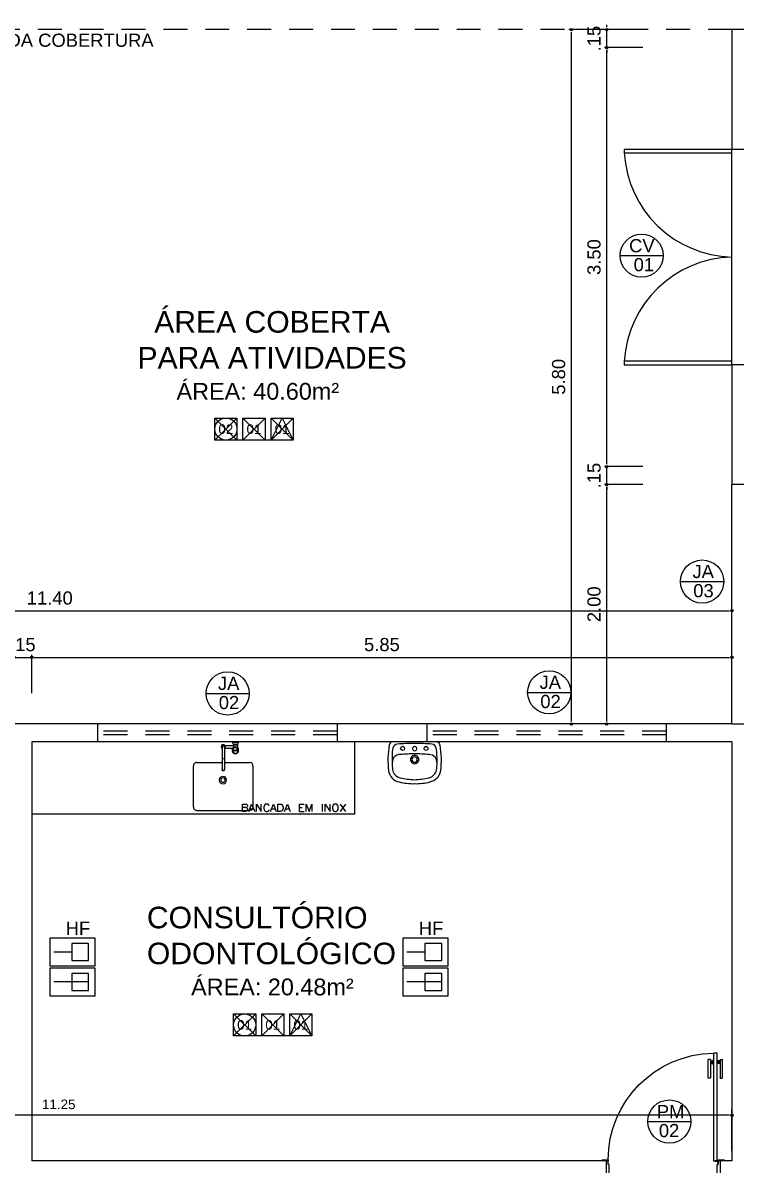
# Model space of a CAD drawing. Header units: millimetres. Extents: x 2125 to 3408, y 1171 to 1686.
# Drawn here: x 2420.89 to 2426.85, y 1482.66 to 1492.2 of the extents above; entities that cross this region are included whole.
import ezdxf
from ezdxf.enums import TextEntityAlignment as Align

# ---------------------------------------------------------------- set-up
doc = ezdxf.new("R2010")
doc.units = ezdxf.units.MM
doc.linetypes.add('CONTORNO_QUADRO_T', pattern=[0.35, 0.2, -0.15])
for name, color, linetype in [('APCOZ', 7, 'Continuous'), ('APCOZ-I', 251, 'Continuous'), ('at_Entity', 7, 'Continuous'), ('cotas', 7, 'Continuous'), ('ESQUADRIA', 3, 'Continuous'), ('ESQUADRIAS', 7, 'Continuous'), ('Esquadrias portas', 7, 'Continuous'), ('Esquadrias_Portas', 2, 'Continuous'), ('JANELA2', 1, 'Continuous'), ('Layout_Equipamentos', 7, 'Continuous'), ('PAREDE', 4, 'Continuous'), ('soleira piso', 7, 'Continuous'), ('TEXTO01', 7, 'Continuous'), ('TEXTO02', 3, 'Continuous'), ('TEXTO03', 2, 'Continuous'), ('TEXTO_ESP_FORRO', 62, 'Continuous'), ('TEXTO_ESP_PAREDES', 10, 'Continuous'), ('TEXTO_ESP_PISO', 150, 'Continuous'), ('TOMADAS DENTISTA', 7, 'Continuous')]:
    doc.layers.add(name, color=color, linetype=linetype)
doc.styles.add('ARIAL', font='sanss___.ttf')
doc.styles.add('ROMANS', font='arial.ttf')
doc.styles.add('TEXTO1', font='swissko.ttf', dxfattribs={"width": 0.6, "height": 0.1})
doc.dimstyles.new('ESCALA 50', dxfattribs={"dimtxt": 0.08, "dimasz": 0.02, "dimexe": 0.05, "dimexo": 0.05, "dimgap": 0.05, "dimtad": 1, "dimlfac": -10, "dimzin": 1, "dimdsep": 46, "dimtxsty": 'ROMANS', "dimblk1": 'PPC', "dimblk2": 'PPC', "dimsah": 1, "dimcen": 0.02, "dimclrd": 7, "dimclre": 7, "dimclrt": 3, "dimadec": 0, "dimazin": 0, "dimtfac": 1, "dimtix": 1, "dimtmove": 1, "dimatfit": 3, "dimldrblk": 'PPC', "dimfxl": 0, "dimtolj": 1, "dimtzin": 12, "dimarcsym": 0})
doc.dimstyles.new('ESCALA75', dxfattribs={"dimtxt": 0.11, "dimasz": 0.02, "dimexe": 0.02, "dimexo": 0.04, "dimgap": 0.05, "dimtad": 1, "dimzin": 4, "dimdsep": 46, "dimtxsty": 'ROMANS', "dimblk1": 'PPC', "dimblk2": 'PPC', "dimsah": 1, "dimcen": 0.02, "dimclrd": 7, "dimclre": 7, "dimclrt": 3, "dimazin": 1, "dimtfac": 1, "dimtix": 1, "dimtmove": 0, "dimatfit": 3, "dimldrblk": 'PPC', "dimfxl": 0, "dimtolj": 1, "dimtzin": 12, "dimarcsym": 0})

# ---------------------------------------------------------------- blocks, each defined once
blk = doc.blocks.new('P90_02')
at = {"layer": 'ESQUADRIAS', "color": 2}
for p, q in [((0.025, 0.075), (0.025, 0.975)), ((0.025, 0.975), (0.055, 0.975)), ((0.055, 0.975), (0.055, 0.075)), ((0.055, 0.075), (0.025, 0.075))]:
    blk.add_line(p, q, dxfattribs=at)
at = {"layer": 'ESQUADRIAS', "color": 3, "linetype": 'Continuous'}
for p, q in [((-0.02, 0.7698), (-0.02, 0.9215)), ((0, 0.9215), (0, 0.7698)), ((0.023, 0.88), (0.023, 0.92)), ((0.057, 0.88), (0.057, 0.92)), ((0.08, 0.9215), (0.08, 0.7698)), ((0.1, 0.7698), (0.1, 0.9215)), ((-0.0035, 0.7668), (-0.0175, 0.7668)), ((0.0835, 0.7668), (0.0975, 0.7668))]:
    blk.add_line(p, q, dxfattribs=at)
at = {"layer": 'ESQUADRIAS', "color": 3}
for p, q in [((0, 0.9215), (-0.02, 0.9215)), ((0, 0.91), (0.023, 0.91)), ((0, 0.9), (0.023, 0.9)), ((0, 0.89), (0.023, 0.89)), ((0.023, 0.92), (0.025, 0.92)), ((0.023, 0.88), (0.025, 0.88)), ((0.057, 0.92), (0.055, 0.92)), ((0.057, 0.88), (0.055, 0.88)), ((0.08, 0.91), (0.057, 0.91)), ((0.08, 0.9), (0.057, 0.9)), ((0.08, 0.89), (0.057, 0.89)), ((0.08, 0.9215), (0.1, 0.9215))]:
    blk.add_line(p, q, dxfattribs=at)
at = {"layer": 'ESQUADRIAS'}
for p, q in [((0.0165, 0.0585), (0.0165, 0.0615)), ((0.0315, 0.0735), (0.0285, 0.0735))]:
    blk.add_line(p, q, dxfattribs=at)
at = {"layer": 'ESQUADRIAS', "color": 3}
for points in [[(0.015, 0.085), (-0.035, 0.085), (-0.035, 0.075), (0.015, 0.075)], [(0.985, 0.085), (0.935, 0.085), (0.935, 0.075), (0.985, 0.075)], [(0.025, -0.075), (0, -0.075), (-0.035, -0.075), (-0.035, -0.085), (0.025, -0.085)], [(0.985, -0.075), (0.925, -0.075), (0.925, -0.085), (0.985, -0.085)]]:
    blk.add_lwpolyline(points, close=True, dxfattribs=at)
at = {"layer": 'ESQUADRIAS', "color": 2}
for points in [[(0.025, 0.045), (0.015, 0.045), (0.015, 0.075), (0, 0.075), (0, -0.075), (0.025, -0.075)], [(0.925, 0.045), (0.935, 0.045), (0.935, 0.075), (0.95, 0.075), (0.95, -0.075), (0.925, -0.075)]]:
    blk.add_lwpolyline(points, close=True, dxfattribs=at)
at = {"layer": 'ESQUADRIAS', "color": 1}
for points in [[(0.016, 0.0705, -0.236068), (0.015, 0.0725), (0.015, 0.07), (0.015, 0.05), (0.016, 0.05)], [(0.0195, 0.074, 0.236068), (0.0175, 0.075), (0.02, 0.075), (0.04, 0.075), (0.04, 0.074)]]:
    blk.add_lwpolyline(points, format="xyb", close=True, dxfattribs=at)
at = {"layer": 'ESQUADRIAS'}
for points in [[(0.0173, 0.0625), (0.0165, 0.0615), (0.016, 0.0615)], [(0.0173, 0.0575), (0.0165, 0.0585), (0.016, 0.0585)], [(0.0173, 0.0596), (0.0175, 0.0596), (0.0175, 0.0575), (0.0173, 0.0575), (0.0173, 0.0625), (0.0175, 0.0625), (0.0175, 0.0604), (0.0173, 0.0604)], [(0.0275, 0.0727), (0.0285, 0.0735), (0.0285, 0.074)], [(0.0304, 0.0727), (0.0304, 0.0725), (0.0325, 0.0725), (0.0325, 0.0727), (0.0275, 0.0727), (0.0275, 0.0725), (0.0296, 0.0725), (0.0296, 0.0727)], [(0.0325, 0.0727), (0.0315, 0.0735), (0.0315, 0.074)]]:
    blk.add_lwpolyline(points, dxfattribs=at)
at = {"layer": 'ESQUADRIAS', "color": 1}
blk.add_circle((0.0175, 0.0725), 0.0025, dxfattribs=at)
at = {"layer": 'ESQUADRIAS'}
blk.add_arc((0.0429, 0.083), 0.8921, 0.12949, 89.22311, dxfattribs=at)
at = {"layer": 'ESQUADRIAS', "color": 3, "linetype": 'Continuous'}
for centre, start, end in [((-0.017, 0.7698), 180, 260.53768), ((-0.003, 0.7698), 260.53768, 360), ((0.083, 0.7698), 180, 279.46232), ((0.097, 0.7698), 279.46232, 0)]:
    blk.add_arc(centre, 0.003, start, end, dxfattribs=at)
blk = doc.blocks.new('new block3')
at = {"layer": 'TEXTO01'}
h = blk.add_hatch(dxfattribs=at)
h.set_pattern_fill('ANGLE', color=256)
h.set_pattern_definition([(0, (-2256.878, -909.728), (0, 6.985), [5.08, -1.905]), (90, (-2256.878, -909.728), (-6.985, 4e-16), [5.08, -1.905])])
h.paths.add_polyline_path([(-0.0556, 0.2052), (-0.1956, 0.2052), (-0.1956, 0.0652), (-0.0556, 0.0652)])
for p, q in [((-0.1956, 0.1352), (-0.3456, 0.1352)), ((-0.0556, -0.1148), (-0.3456, -0.1148))]:
    blk.add_line(p, q, dxfattribs=at)
for points in [[(-0.38, 0.25), (-0.38, 0.02), (0, 0.02), (0, 0.25), (-0.38, 0.25)], [(-0.1956, 0.2052), (-0.1956, 0.0652), (-0.0556, 0.0652), (-0.0556, 0.2052), (-0.1956, 0.2052)], [(-0.38, 0), (-0.38, -0.23), (0, -0.23), (0, 0), (-0.38, 0)], [(-0.1956, -0.0448), (-0.1956, -0.1848), (-0.0556, -0.1848), (-0.0556, -0.0448), (-0.1956, -0.0448)]]:
    blk.add_lwpolyline(points, dxfattribs=at)
at = {"layer": 'TEXTO01', "ltscale": 0.0001, "insert": (-0.247, 0.3887), "char_height": 0.11, "width": 0.330365, "attachment_point": 1, "style": 'TEXTO1'}
blk.add_mtext('{\\fSansSerif|b0|i0|c2|p2;\\W1;HF}', dxfattribs=at)
blk = doc.blocks.new('PPC')
at = {"color": 2}
blk.add_circle((0, 0), 0.5, dxfattribs=at)
blk = doc.blocks.new('*D180')
at = {"layer": 'cotas', "color": 7, "lineweight": -2, "transparency": 16777216}
for p, q in [((2420.7929, 1486.8972), (2420.7729, 1486.8972)), ((2420.8129, 1486.5972), (2420.8129, 1486.9172)), ((2420.8129, 1486.8972), (2420.9629, 1486.8972)), ((2420.9629, 1486.5972), (2420.9629, 1486.9172)), ((2420.9829, 1486.8972), (2421.0029, 1486.8972))]:
    blk.add_line(p, q, dxfattribs=at)
at = {"layer": 'DEFPOINTS', "color": 0, "transparency": 16777216}
for p in [(2420.9629, 1486.8972), (2420.8129, 1485.8133), (2420.9629, 1485.8133)]:
    blk.add_point(p, dxfattribs=at)
at = {"layer": 'cotas', "color": 7, "lineweight": -2, "transparency": 16777216, "xscale": 0.02, "yscale": 0.02, "zscale": 0.02}
blk.add_blockref('PPC', (2420.8129, 1486.8972), dxfattribs=at)
at = {"layer": 'cotas', "color": 7, "lineweight": -2, "transparency": 16777216, "xscale": 0.02, "yscale": 0.02, "zscale": 0.02, "rotation": 180}
blk.add_blockref('PPC', (2420.9629, 1486.8972), dxfattribs=at)
at = {"layer": 'cotas', "color": 3, "transparency": 16777216, "insert": (2420.8879, 1487.0034), "char_height": 0.11, "attachment_point": 5, "style": 'ROMANS'}
blk.add_mtext('\\A1;.15', dxfattribs=at)
blk = doc.blocks.new('*D181')
at = {"layer": 'cotas', "color": 7, "lineweight": -2, "transparency": 16777216}
for p, q in [((2420.9629, 1486.5972), (2420.9629, 1486.9172)), ((2420.9829, 1486.8972), (2426.7929, 1486.8972)), ((2426.8129, 1486.5972), (2426.8129, 1486.9172))]:
    blk.add_line(p, q, dxfattribs=at)
at = {"layer": 'DEFPOINTS', "color": 0, "transparency": 16777216}
for p in [(2426.8129, 1486.8972), (2420.9629, 1485.8133), (2426.8129, 1485.8133)]:
    blk.add_point(p, dxfattribs=at)
at = {"layer": 'cotas', "color": 7, "lineweight": -2, "transparency": 16777216, "xscale": 0.02, "yscale": 0.02, "zscale": 0.02, "rotation": 180}
blk.add_blockref('PPC', (2420.9629, 1486.8972), dxfattribs=at)
at = {"layer": 'cotas', "color": 7, "lineweight": -2, "transparency": 16777216, "xscale": 0.02, "yscale": 0.02, "zscale": 0.02}
blk.add_blockref('PPC', (2426.8129, 1486.8972), dxfattribs=at)
at = {"layer": 'cotas', "color": 3, "transparency": 16777216, "insert": (2423.8879, 1487.0034), "char_height": 0.11, "attachment_point": 5, "style": 'ROMANS'}
blk.add_mtext('\\A1;5.85', dxfattribs=at)
blk = doc.blocks.new('*D200')
at = {"layer": 'cotas', "color": 7, "lineweight": -2, "transparency": 16777216}
for p, q in [((2415.4129, 1486.9863), (2415.4129, 1487.3063)), ((2415.4329, 1487.2863), (2426.7929, 1487.2863)), ((2426.8129, 1486.9863), (2426.8129, 1487.3063))]:
    blk.add_line(p, q, dxfattribs=at)
at = {"layer": 'DEFPOINTS', "color": 0, "transparency": 16777216}
for p in [(2426.8129, 1487.2863), (2415.4129, 1486.4411), (2426.8129, 1486.4411)]:
    blk.add_point(p, dxfattribs=at)
at = {"layer": 'cotas', "color": 7, "lineweight": -2, "transparency": 16777216, "xscale": 0.02, "yscale": 0.02, "zscale": 0.02, "rotation": 180}
blk.add_blockref('PPC', (2415.4129, 1487.2863), dxfattribs=at)
at = {"layer": 'cotas', "color": 7, "lineweight": -2, "transparency": 16777216, "xscale": 0.02, "yscale": 0.02, "zscale": 0.02}
blk.add_blockref('PPC', (2426.8129, 1487.2863), dxfattribs=at)
at = {"layer": 'cotas', "color": 3, "transparency": 16777216, "insert": (2421.1129, 1487.3924), "char_height": 0.11, "attachment_point": 5, "style": 'ROMANS'}
blk.add_mtext('\\A1;11.40', dxfattribs=at)
blk = doc.blocks.new('*D204')
at = {"layer": 'cotas', "color": 7, "lineweight": -2, "transparency": 16777216}
for p, q in [((2426.067, 1488.3409), (2425.747, 1488.3409)), ((2425.767, 1486.3609), (2425.767, 1488.3209)), ((2426.067, 1486.3409), (2425.747, 1486.3409))]:
    blk.add_line(p, q, dxfattribs=at)
at = {"layer": 'DEFPOINTS', "color": 0, "transparency": 16777216}
for p in [(2425.767, 1488.3409), (2426.287, 1488.3409), (2426.287, 1486.3409)]:
    blk.add_point(p, dxfattribs=at)
at = {"layer": 'cotas', "color": 7, "lineweight": -2, "transparency": 16777216, "xscale": 0.02, "yscale": 0.02, "zscale": 0.02}
for p, rotation in [((2425.767, 1488.3409), 90), ((2425.767, 1486.3409), 270)]:
    blk.add_blockref('PPC', p, dxfattribs=dict(at, rotation=rotation))
at = {"layer": 'cotas', "color": 3, "transparency": 16777216, "insert": (2425.6608, 1487.3409), "char_height": 0.11, "attachment_point": 5, "rotation": 90, "style": 'ROMANS'}
blk.add_mtext('\\A1;2.00', dxfattribs=at)
blk = doc.blocks.new('*D205')
at = {"layer": 'cotas', "color": 7, "lineweight": -2, "transparency": 16777216}
for p, q in [((2425.767, 1488.5109), (2425.767, 1488.5309)), ((2426.067, 1488.4909), (2425.747, 1488.4909)), ((2425.767, 1488.3409), (2425.767, 1488.4909)), ((2426.067, 1488.3409), (2425.747, 1488.3409)), ((2425.767, 1488.3209), (2425.767, 1488.3009))]:
    blk.add_line(p, q, dxfattribs=at)
at = {"layer": 'DEFPOINTS', "color": 0, "transparency": 16777216}
for p in [(2425.767, 1488.4909), (2426.437, 1488.4909), (2426.287, 1488.3409)]:
    blk.add_point(p, dxfattribs=at)
at = {"layer": 'cotas', "color": 7, "lineweight": -2, "transparency": 16777216, "xscale": 0.02, "yscale": 0.02, "zscale": 0.02}
for p, rotation in [((2425.767, 1488.4909), 270), ((2425.767, 1488.3409), 90)]:
    blk.add_blockref('PPC', p, dxfattribs=dict(at, rotation=rotation))
at = {"layer": 'cotas', "color": 3, "transparency": 16777216, "insert": (2425.6608, 1488.4159), "char_height": 0.11, "attachment_point": 5, "rotation": 90, "style": 'ROMANS'}
blk.add_mtext('\\A1;.15', dxfattribs=at)
blk = doc.blocks.new('*D206')
at = {"layer": 'cotas', "color": 7, "lineweight": -2, "transparency": 16777216}
for p, q in [((2426.067, 1491.9909), (2425.747, 1491.9909)), ((2425.767, 1488.5109), (2425.767, 1491.9709)), ((2426.067, 1488.4909), (2425.747, 1488.4909))]:
    blk.add_line(p, q, dxfattribs=at)
at = {"layer": 'DEFPOINTS', "color": 0, "transparency": 16777216}
for p in [(2425.767, 1491.9909), (2426.437, 1491.9909), (2426.437, 1488.4909)]:
    blk.add_point(p, dxfattribs=at)
at = {"layer": 'cotas', "color": 7, "lineweight": -2, "transparency": 16777216, "xscale": 0.02, "yscale": 0.02, "zscale": 0.02}
for p, rotation in [((2425.767, 1491.9909), 90), ((2425.767, 1488.4909), 270)]:
    blk.add_blockref('PPC', p, dxfattribs=dict(at, rotation=rotation))
at = {"layer": 'cotas', "color": 3, "transparency": 16777216, "insert": (2425.6608, 1490.2409), "char_height": 0.11, "attachment_point": 5, "rotation": 90, "style": 'ROMANS'}
blk.add_mtext('\\A1;3.50', dxfattribs=at)
blk = doc.blocks.new('*D207')
at = {"layer": 'cotas', "color": 7, "lineweight": -2, "transparency": 16777216}
for p, q in [((2426.067, 1492.1409), (2425.747, 1492.1409)), ((2425.767, 1492.1609), (2425.767, 1492.1809)), ((2425.767, 1491.9909), (2425.767, 1492.1409)), ((2426.067, 1491.9909), (2425.747, 1491.9909)), ((2425.767, 1491.9709), (2425.767, 1491.9509))]:
    blk.add_line(p, q, dxfattribs=at)
at = {"layer": 'DEFPOINTS', "color": 0, "transparency": 16777216}
for p in [(2425.767, 1492.1409), (2426.4353, 1492.1409), (2426.437, 1491.9909)]:
    blk.add_point(p, dxfattribs=at)
at = {"layer": 'cotas', "color": 7, "lineweight": -2, "transparency": 16777216, "xscale": 0.02, "yscale": 0.02, "zscale": 0.02}
for p, rotation in [((2425.767, 1492.1409), 270), ((2425.767, 1491.9909), 90)]:
    blk.add_blockref('PPC', p, dxfattribs=dict(at, rotation=rotation))
at = {"layer": 'cotas', "color": 3, "transparency": 16777216, "insert": (2425.6608, 1492.0659), "char_height": 0.11, "attachment_point": 5, "rotation": 90, "style": 'ROMANS'}
blk.add_mtext('\\A1;.15', dxfattribs=at)
blk = doc.blocks.new('*D291')
at = {"layer": 'cotas', "color": 7, "lineweight": -2, "transparency": 16777216}
for p, q in [((2425.7711, 1492.1409), (2425.4511, 1492.1409)), ((2425.4711, 1486.3609), (2425.4711, 1492.1209)), ((2425.7711, 1486.3409), (2425.4511, 1486.3409))]:
    blk.add_line(p, q, dxfattribs=at)
at = {"layer": 'DEFPOINTS', "color": 0, "transparency": 16777216}
for p in [(2425.4711, 1492.1409), (2426.8129, 1492.1409), (2426.8129, 1486.3409)]:
    blk.add_point(p, dxfattribs=at)
at = {"layer": 'cotas', "color": 7, "lineweight": -2, "transparency": 16777216, "xscale": 0.02, "yscale": 0.02, "zscale": 0.02}
for p, rotation in [((2425.4711, 1492.1409), 90), ((2425.4711, 1486.3409), 270)]:
    blk.add_blockref('PPC', p, dxfattribs=dict(at, rotation=rotation))
at = {"layer": 'cotas', "color": 3, "transparency": 16777216, "insert": (2425.3649, 1489.2409), "char_height": 0.11, "attachment_point": 5, "rotation": 90, "style": 'ROMANS'}
blk.add_mtext('\\A1;5.80', dxfattribs=at)
blk = doc.blocks.new('new block12')
at = {"layer": 'at_Entity', "color": 0}
for p, q in [((-0.1904, 0), (0, 0)), ((-0.1143, 0.055), (-0.1079, 0.0656)), ((-0.1079, 0.0423), (-0.1143, 0.055)), ((-0.1079, 0.0656), (-0.0973, 0.0719)), ((-0.0973, 0.036), (-0.1079, 0.0423)), ((-0.0973, 0.0719), (-0.0846, 0.0656)), ((-0.0846, 0.0423), (-0.0973, 0.036)), ((-0.0846, 0.0656), (-0.0804, 0.055)), ((-0.0804, 0.055), (-0.0846, 0.0423)), ((-0.0635, 0), (0.1248, 0)), ((0, 0), (0.1926, 0)), ((0.0825, 0.055), (0.0868, 0.0656)), ((0.0868, 0.0423), (0.0825, 0.055)), ((0.0868, 0.0656), (0.0995, 0.0719)), ((0.0995, 0.036), (0.0868, 0.0423)), ((0.0995, 0.0719), (0.11, 0.0656)), ((0.11, 0.0423), (0.0995, 0.036)), ((0.11, 0.0656), (0.1164, 0.055)), ((0.1164, 0.055), (0.11, 0.0423))]:
    blk.add_line(p, q, dxfattribs=at)
for centre, radius, start, end in [((-0.1037, 0.2192), 0.1175, 102.51398, 169.94425), ((-0.1021, 0.2163), 0.0847, 102.94607, 167.28087), ((-0.0119, -0.1249), 0.4735, 88.69805, 104.42194), ((0.0138, -0.2613), 0.5766, 91.35244, 103.5038), ((0.0099, -0.1255), 0.4741, 75.63679, 91.34148), ((-0.0133, -0.2572), 0.5725, 76.4579, 88.69664), ((0.1052, 0.222), 0.0784, 8.41938, 78.38368), ((0.1075, 0.2249), 0.1107, 7.71962, 79.59246), ((0.5296, 0.1532), 0.7539, 173.41338, 189.69292), ((0.1228, 0.188), 0.311, 171.32208, 181.82646), ((-0.1329, 0.1882), 0.3189, 357.99462, 8.16964), ((-0.5309, 0.1535), 0.7531, 350.27914, 6.57653), ((0.4249, 0.1494), 0.6136, 177.32306, 189.24154), ((-0.1166, 0.1739), 0.0716, 176.60246, 219.59969), ((-0.1209, 0.1714), 0.0667, 220.34381, 269.44866), ((0.0021, 1.5743), 1.4748, 265.18956, 269.93912), ((-0.0011, 0.1471), 0.0349, 150.00315, 209.99685), ((-0.0011, 0.1471), 0.0349, 90, 149.99293), ((-0.0011, 0.1471), 0.0349, 209.99676, 269.99928), ((-0.0011, 0.1471), 0.0222, 90, 180), ((-0.0011, 0.1471), 0.0222, 180, 270), ((-0.0011, 0.1471), 0.0349, 29.99676, 89.99928), ((-0.0011, 0.1471), 0.0222, 360, 90), ((-0.0011, 0.1471), 0.0222, 270.00968, 360), ((-0.0011, 0.1471), 0.0349, 270, 329.99293), ((-0.001, 1.4521), 1.3526, 270.02076, 275.09507), ((-0.0011, 0.1471), 0.0349, 330.00315, 29.99685), ((0.1226, 0.1679), 0.0631, 266.77318, 320.7547), ((0.1078, 0.1732), 0.0781, 324.65246, 2.83944), ((-0.2623, 0.1317), 0.4504, 349.78202, 5.79718), ((-0.1647, 0.0446), 0.0522, 200.54167, 238.93005), ((-0.1427, 0.0567), 0.0385, 188.75581, 265.61268), ((-0.0074, 1.7284), 1.7156, 265.3753, 270.21026), ((-0.0011, 0.0561), 0.018, 150.01278, 209.98722), ((-0.0011, 0.0561), 0.018, 90, 150.03984), ((-0.0011, 0.0561), 0.018, 210.01908, 270.03665), ((-0.001, 0.0561), 0.018, 30.01908, 90.03665), ((-0.0011, 0.0561), 0.018, 270, 330.03984), ((-0.0011, 1.8918), 1.879, 270, 274.41438), ((-0.0011, 0.0561), 0.018, 330.01278, 29.98722), ((0.1414, 0.0585), 0.0402, 273.11398, 350.39284), ((0.1736, 0.034), 0.0386, 297.86727, 348.56925)]:
    blk.add_arc(centre, radius, start, end, dxfattribs=at)
blk = doc.blocks.new('new block15')
at = {"layer": 'APCOZ'}
for p, q in [((1.6837, 0.5794), (1.6729, 0.601)), ((1.6837, 0.5794), (1.6837, 0.5702)), ((1.7189, 0.5794), (1.7296, 0.601)), ((1.7189, 0.5794), (1.7189, 0.5553)), ((1.5898, 0.5462), (1.5898, 0.3752)), ((1.6098, 0.5462), (1.6098, 0.3752)), ((1.6138, 0.5702), (1.6837, 0.5702)), ((1.6138, 0.5502), (1.6786, 0.5502)), ((1.6763, 0.5212), (1.6763, 0.5428)), ((1.7263, 0.5212), (1.7263, 0.5428))]:
    blk.add_line(p, q, dxfattribs=at)
at = {"layer": 'APCOZ', "linetype": 'Continuous'}
for points in [[(1.6786, 0.5502, 0), (1.6778, 0.5488, 0), (1.6771, 0.5473, 0), (1.6766, 0.5458, 0), (1.6764, 0.5443, 0), (1.6763, 0.5428, 0)], [(1.6763, 0.5207, 0), (1.6768, 0.5175, 0), (1.6781, 0.5145, 0), (1.6802, 0.5117, 0), (1.683, 0.5091, 0), (1.6864, 0.507, 0), (1.6903, 0.5053, 0), (1.6945, 0.5042, 0), (1.699, 0.5036, 0), (1.7035, 0.5036, 0), (1.708, 0.5042, 0), (1.7122, 0.5053, 0), (1.7161, 0.507, 0), (1.7195, 0.5091, 0), (1.7223, 0.5117, 0), (1.7244, 0.5145, 0), (1.7257, 0.5175, 0), (1.7262, 0.5207, 0)], [(1.7263, 0.5428, 0), (1.7259, 0.5456, 0), (1.725, 0.5483, 0), (1.7235, 0.5508, 0), (1.7214, 0.5532, 0), (1.7189, 0.5553, 0)]]:
    blk.add_polyline3d(points, dxfattribs=at)
at = {"layer": 'APCOZ'}
for centre, radius, start, end in [((1.5998, 0.5602), 0.0173, 35.4187, 144.5813), ((1.5998, 0.5602), 0.0173, 144.5813, 215.4187), ((1.5998, 0.5602), 0.0173, 215.4187, 234.58128), ((1.5998, 0.5602), 0.0173, 305.41872, 324.5813), ((1.5998, 0.3702), 0.0112, 153.72082, 26.27918)]:
    blk.add_arc(centre, radius, start, end, dxfattribs=at)
at = {"layer": 'APCOZ-I'}
for p, q in [((1.7189, 0.5794), (1.6837, 0.5794)), ((1.5898, 0.5638), (1.5898, 0.5462)), ((1.6098, 0.5638), (1.6098, 0.5462)), ((1.6837, 0.5702), (1.6837, 0.5553)), ((1.6856, 0.5349), (1.6856, 0.5564)), ((1.7169, 0.5349), (1.7169, 0.5564)), ((1.5898, 0.3752), (1.5898, 0.3702)), ((1.6098, 0.3752), (1.6098, 0.3702))]:
    blk.add_line(p, q, dxfattribs=at)
at = {"layer": 'APCOZ-I', "linetype": 'Continuous'}
for points in [[(1.6846, 0.5343, 0), (1.6817, 0.5322, 0), (1.6794, 0.5297, 0), (1.6777, 0.527, 0), (1.6766, 0.5241, 0), (1.6763, 0.5212, 0)], [(1.6837, 0.5553, 0), (1.6824, 0.5544, 0), (1.6813, 0.5534, 0), (1.6803, 0.5524, 0), (1.6794, 0.5513, 0), (1.6786, 0.5502, 0)], [(1.7207, 0.5176, 0), (1.7203, 0.5197, 0), (1.7192, 0.5218, 0), (1.7172, 0.5237, 0), (1.7147, 0.5253, 0), (1.7116, 0.5267, 0), (1.708, 0.5276, 0), (1.7042, 0.5281, 0), (1.7003, 0.5283, 0), (1.6964, 0.5279, 0), (1.6927, 0.5272, 0), (1.6893, 0.526, 0), (1.6865, 0.5245, 0), (1.6842, 0.5228, 0), (1.6827, 0.5208, 0), (1.6819, 0.5187, 0), (1.6819, 0.5165, 0), (1.6827, 0.5144, 0), (1.6842, 0.5124, 0), (1.6865, 0.5106, 0), (1.6893, 0.5091, 0), (1.6927, 0.508, 0), (1.6964, 0.5072, 0), (1.7003, 0.5069, 0), (1.7042, 0.507, 0), (1.708, 0.5076, 0), (1.7116, 0.5085, 0), (1.7147, 0.5098, 0), (1.7172, 0.5115, 0), (1.7192, 0.5134, 0), (1.7203, 0.5154, 0), (1.7207, 0.5176, 0)], [(1.6848, 0.5561, 0), (1.6846, 0.5559, 0), (1.6844, 0.5558, 0), (1.6841, 0.5556, 0), (1.6839, 0.5555, 0), (1.6837, 0.5553, 0)], [(1.7189, 0.5553, 0), (1.7186, 0.5555, 0), (1.7184, 0.5556, 0), (1.7182, 0.5558, 0), (1.7179, 0.5559, 0), (1.7177, 0.5561, 0)], [(1.7262, 0.5207, 0), (1.726, 0.5238, 0), (1.725, 0.5268, 0), (1.7233, 0.5296, 0), (1.7209, 0.5321, 0), (1.7179, 0.5343, 0)]]:
    blk.add_polyline3d(points, dxfattribs=at)
at = {"layer": 'APCOZ-I'}
for centre, radius, start, end in [((1.5998, 0.5602), 0.0126, 322.25181, 217.74819), ((1.7013, 0.8761), 0.2786, 264.37523, 275.62477), ((1.5998, 0.5428), 0.0233, 64.55551, 115.44449), ((1.5998, 0.5602), 0.0173, 324.5813, 35.4187), ((1.7013, 0.6505), 0.0816, 257.53823, 282.46177), ((1.6857, 0.5327), 0.002, 63.97489, 122.15591), ((1.6859, 0.5544), 0.002, 74.31395, 121.56748), ((1.7013, 0.6091), 0.0549, 254.31395, 285.68605), ((1.7013, 0.5645), 0.0335, 243.97489, 296.02511), ((1.7168, 0.5327), 0.002, 57.84409, 116.02511), ((1.7166, 0.5544), 0.002, 58.43251, 105.68606), ((1.5998, 0.4367), 0.0233, 64.55551, 115.44449), ((1.5998, 0.3702), 0.01, 180, 0)]:
    blk.add_arc(centre, radius, start, end, dxfattribs=at)
at = {"layer": 'at_Entity', "color": 0}
for p, q in [((2.7001, 0), (2.7001, 0.601)), ((1.3501, 0.0593), (1.3501, 0.3978)), ((1.8495, 0.0593), (1.8495, 0.3978)), ((0, 0), (2.7001, 0)), ((1.3797, 0.0296), (1.8198, 0.0296)), ((1.7606, 0.0212), (1.7606, 0.0825)), ((1.7606, 0.0825), (1.786, 0.0825)), ((1.786, 0.0529), (1.7606, 0.0529)), ((1.786, 0.0212), (1.7606, 0.0212)), ((1.786, 0.0825), (1.7966, 0.0804)), ((1.7966, 0.0571), (1.786, 0.0529)), ((1.786, 0.0529), (1.7966, 0.0508)), ((1.7966, 0.0233), (1.786, 0.0212)), ((1.7966, 0.0804), (1.7987, 0.0762)), ((1.7987, 0.0593), (1.7966, 0.0571)), ((1.7966, 0.0508), (1.7987, 0.0466)), ((1.7987, 0.0275), (1.7966, 0.0233)), ((1.7987, 0.0762), (1.8008, 0.0719)), ((1.8008, 0.0656), (1.7987, 0.0593)), ((1.7987, 0.0466), (1.8008, 0.0423)), ((1.8008, 0.0317), (1.7987, 0.0275)), ((1.8008, 0.0719), (1.8008, 0.0656)), ((1.8008, 0.0423), (1.8008, 0.0317)), ((1.8135, 0.0212), (1.8368, 0.0825)), ((1.8219, 0.0423), (1.8516, 0.0423)), ((1.8368, 0.0825), (1.8622, 0.0212)), ((1.877, 0.0212), (1.877, 0.0825)), ((1.877, 0.0825), (1.9172, 0.0212)), ((1.9172, 0.0212), (1.9172, 0.0825)), ((1.9404, 0.0677), (1.9383, 0.0593)), ((1.9383, 0.0593), (1.9383, 0.0444)), ((1.9383, 0.0444), (1.9404, 0.036)), ((1.9447, 0.0741), (1.9404, 0.0677)), ((1.9404, 0.036), (1.9447, 0.0296)), ((1.951, 0.0804), (1.9447, 0.0741)), ((1.9447, 0.0296), (1.951, 0.0233)), ((1.9574, 0.0825), (1.951, 0.0804)), ((1.951, 0.0233), (1.9574, 0.0212)), ((1.968, 0.0825), (1.9574, 0.0825)), ((1.9574, 0.0212), (1.968, 0.0212)), ((1.9743, 0.0804), (1.968, 0.0825)), ((1.968, 0.0212), (1.9743, 0.0233)), ((1.9807, 0.0741), (1.9743, 0.0804)), ((1.9743, 0.0233), (1.9807, 0.0296)), ((1.9828, 0.0677), (1.9807, 0.0741)), ((1.9807, 0.0296), (1.9828, 0.036)), ((1.9955, 0.0212), (2.0187, 0.0825)), ((2.0039, 0.0423), (2.0336, 0.0423)), ((2.0187, 0.0825), (2.042, 0.0212)), ((2.0568, 0.0212), (2.0568, 0.0825)), ((2.0568, 0.0825), (2.078, 0.0825)), ((2.078, 0.0212), (2.0568, 0.0212)), ((2.078, 0.0825), (2.0865, 0.0804)), ((2.0865, 0.0233), (2.078, 0.0212)), ((2.0865, 0.0804), (2.0928, 0.0741)), ((2.0928, 0.0296), (2.0865, 0.0233)), ((2.0928, 0.0741), (2.097, 0.0677)), ((2.097, 0.036), (2.0928, 0.0296)), ((2.097, 0.0677), (2.0992, 0.0593)), ((2.0992, 0.0444), (2.097, 0.036)), ((2.0992, 0.0593), (2.0992, 0.0444)), ((2.1119, 0.0212), (2.1351, 0.0825)), ((2.1203, 0.0423), (2.1499, 0.0423)), ((2.1351, 0.0825), (2.1584, 0.0212)), ((2.2367, 0.0212), (2.2367, 0.0825)), ((2.2367, 0.0825), (2.2748, 0.0825)), ((2.2367, 0.0529), (2.26, 0.0529)), ((2.2367, 0.0212), (2.2748, 0.0212)), ((2.2917, 0.0212), (2.2917, 0.0825)), ((2.2917, 0.0825), (2.3171, 0.0212)), ((2.3171, 0.0212), (2.3404, 0.0825)), ((2.3404, 0.0825), (2.3404, 0.0212)), ((2.4271, 0.0825), (2.4271, 0.0212)), ((2.4504, 0.0212), (2.4504, 0.0825)), ((2.4504, 0.0825), (2.4927, 0.0212)), ((2.4927, 0.0212), (2.4927, 0.0825)), ((2.516, 0.0677), (2.5118, 0.0593)), ((2.5118, 0.0593), (2.5118, 0.0444)), ((2.5118, 0.0444), (2.516, 0.036)), ((2.5181, 0.0741), (2.516, 0.0677)), ((2.516, 0.036), (2.5181, 0.0296)), ((2.5245, 0.0804), (2.5181, 0.0741)), ((2.5181, 0.0296), (2.5245, 0.0233)), ((2.5308, 0.0825), (2.5245, 0.0804)), ((2.5245, 0.0233), (2.5308, 0.0212)), ((2.5435, 0.0825), (2.5308, 0.0825)), ((2.5308, 0.0212), (2.5435, 0.0212)), ((2.5478, 0.0804), (2.5435, 0.0825)), ((2.5435, 0.0212), (2.5478, 0.0233)), ((2.5541, 0.0741), (2.5478, 0.0804)), ((2.5478, 0.0233), (2.5541, 0.0296)), ((2.5583, 0.0677), (2.5541, 0.0741)), ((2.5541, 0.0296), (2.5583, 0.036)), ((2.5605, 0.0593), (2.5583, 0.0677)), ((2.5583, 0.036), (2.5605, 0.0444)), ((2.5605, 0.0444), (2.5605, 0.0593)), ((2.5774, 0.0825), (2.6197, 0.0212)), ((2.6197, 0.0825), (2.5774, 0.0212))]:
    blk.add_line(p, q, dxfattribs=at)
for centre, radius, start, end in [((1.3774, 0.402), 0.0277, 85.32761, 188.62225), ((1.8187, 0.3988), 0.0307, 358.10444, 87.94569), ((1.5966, 0.2825), 0.0307, 90, 180), ((1.5966, 0.2825), 0.018, 90, 180), ((1.5966, 0.2825), 0.0307, 360, 90), ((1.5966, 0.2825), 0.018, 360, 90), ((1.5966, 0.2825), 0.0307, 180, 270), ((1.5966, 0.2825), 0.018, 180, 270), ((1.5966, 0.2825), 0.018, 270, 0), ((1.5966, 0.2825), 0.0307, 270, 0), ((1.3773, 0.0569), 0.0273, 174.97241, 275.02759), ((1.8187, 0.0604), 0.0308, 272.06244, 357.93756)]:
    blk.add_arc(centre, radius, start, end, dxfattribs=at)
at = {"layer": 'Layout_Equipamentos'}
for p, q in [((1.3797, 0.4296), (1.5898, 0.4296)), ((1.6098, 0.4296), (1.8198, 0.4296))]:
    blk.add_line(p, q, dxfattribs=at)
blk = doc.blocks.new('Esp_Pis_Par_For_Esc100')
at = {"layer": 'DEFPOINTS'}
for p, q in [((0, 0.37), (0.37, 0)), ((0.37, 0.37), (0, 0)), ((0.47, 0.37), (0.84, 0)), ((0.84, 0.37), (0.47, 0)), ((0.94, 0.37), (1.31, 0)), ((1.31, 0.37), (0.94, 0)), ((0.47, 0), (0.37, 0)), ((0.94, 0), (0.84, 0))]:
    blk.add_line(p, q, dxfattribs=at)
for points in [[(0.37, 0.37), (0.37, 0), (0, 0), (0, 0.37)], [(1.31, 0.37), (1.31, 0), (0.94, 0), (0.94, 0.37)]]:
    blk.add_lwpolyline(points, close=True, dxfattribs=at)
at = {"layer": 'TEXTO_ESP_FORRO'}
blk.add_lwpolyline([(0.94, 0), (1.125, 0.37), (1.31, 0)], close=True, dxfattribs=at)
at = {"layer": 'TEXTO_ESP_PAREDES'}
blk.add_lwpolyline([(0.84, 0.37), (0.84, 0), (0.47, 0), (0.47, 0.37)], close=True, dxfattribs=at)
at = {"layer": 'TEXTO_ESP_PISO'}
blk.add_circle((0.185, 0.185), 0.185, dxfattribs=at)
at = {"layer": 'TEXTO_ESP_FORRO', "color": 3, "linetype": 'ByBlock', "style": 'ARIAL', "text_generation_flag": 6}
blk.add_attdef('FOR', text='', height=0.16, rotation=180, dxfattribs=at).set_placement((1.125, 0.185), align=Align.MIDDLE_CENTER)
at = {"layer": 'TEXTO_ESP_PAREDES', "color": 3, "linetype": 'ByBlock', "ltscale": 0.0001, "style": 'ARIAL', "text_generation_flag": 6}
blk.add_attdef('PAR', text='', height=0.16, rotation=180, dxfattribs=at).set_placement((0.655, 0.185), align=Align.MIDDLE_CENTER)
at = {"layer": 'TEXTO_ESP_PISO', "color": 3, "linetype": 'ByBlock', "style": 'ARIAL', "text_generation_flag": 6}
blk.add_attdef('PIS', text='', height=0.16, rotation=180, dxfattribs=at).set_placement((0.185, 0.185), align=Align.MIDDLE_CENTER)
blk = doc.blocks.new('*D303')
at = {"layer": 'cotas', "color": 7, "lineweight": -2, "transparency": 16777216}
for p, q in [((2415.4129, 1493.7191), (2415.4129, 1494.0391)), ((2460.2129, 1493.7191), (2460.2129, 1494.0391)), ((2415.4329, 1494.0191), (2460.1929, 1494.0191))]:
    blk.add_line(p, q, dxfattribs=at)
at = {"layer": 'DEFPOINTS', "color": 0, "transparency": 16777216}
for p in [(2460.2129, 1494.0191), (2415.4129, 1492.1409), (2460.2129, 1492.1409)]:
    blk.add_point(p, dxfattribs=at)
at = {"layer": 'cotas', "color": 7, "lineweight": -2, "transparency": 16777216, "xscale": 0.02, "yscale": 0.02, "zscale": 0.02, "rotation": 180}
blk.add_blockref('PPC', (2415.4129, 1494.0191), dxfattribs=at)
at = {"layer": 'cotas', "color": 7, "lineweight": -2, "transparency": 16777216, "xscale": 0.02, "yscale": 0.02, "zscale": 0.02}
blk.add_blockref('PPC', (2460.2129, 1494.0191), dxfattribs=at)
at = {"layer": 'cotas', "color": 3, "transparency": 16777216, "insert": (2437.8129, 1494.1253), "char_height": 0.11, "attachment_point": 5, "style": 'ROMANS'}
blk.add_mtext('\\A1;44.80', dxfattribs=at)
blk = doc.blocks.new('*D1119')
at = {"color": 7, "lineweight": -2, "transparency": 16777216}
for p, q in [((2415.5629, 1482.7725), (2415.5629, 1483.1225)), ((2426.7929, 1483.0725), (2415.5829, 1483.0725)), ((2426.8129, 1482.7725), (2426.8129, 1483.1225))]:
    blk.add_line(p, q, dxfattribs=at)
at = {"layer": 'DEFPOINTS', "color": 0, "transparency": 16777216}
for p in [(2415.5629, 1483.0725), (2415.5629, 1482.6909), (2426.8129, 1482.6909)]:
    blk.add_point(p, dxfattribs=at)
at = {"color": 7, "lineweight": -2, "transparency": 16777216, "xscale": 0.02, "yscale": 0.02, "zscale": 0.02, "rotation": 180}
blk.add_blockref('PPC', (2415.5629, 1483.0725), dxfattribs=at)
at = {"color": 7, "lineweight": -2, "transparency": 16777216, "xscale": 0.02, "yscale": 0.02, "zscale": 0.02}
blk.add_blockref('PPC', (2426.8129, 1483.0725), dxfattribs=at)
at = {"color": 3, "transparency": 16777216, "insert": (2421.1879, 1483.1634), "char_height": 0.08, "attachment_point": 5, "style": 'ROMANS'}
blk.add_mtext('\\A1;11.25', dxfattribs=at)

msp = doc.modelspace()

# ---------------------------------------------------------------- linework, layer by layer
at = {"layer": 'ESQUADRIA', "linetype": 'CONTORNO_QUADRO_T'}
for p, q in [((2423.5129, 1486.2809), (2421.5129, 1486.2809)), ((2423.5129, 1486.2509), (2421.5129, 1486.2509)), ((2426.2629, 1486.2809), (2424.2629, 1486.2809)), ((2426.2629, 1486.2509), (2424.2629, 1486.2509))]:
    msp.add_line(p, q, dxfattribs=at)
at = {"layer": 'Esquadrias portas'}
for centre, start, end in [((2426.835, 1491.1643), 183.31419, 268.62785), ((2426.835, 1489.3175), 91.37215, 176.68581)]:
    msp.add_arc(centre, 0.9237, start, end, dxfattribs=at)
at = {"layer": 'Esquadrias_Portas'}
for p, q in [((2426.8129, 1491.1409), (2425.9129, 1491.1409)), ((2425.9129, 1491.1409), (2425.9129, 1491.1109)), ((2425.9129, 1491.1109), (2426.8129, 1491.1109)), ((2426.9629, 1491.1409), (2426.8129, 1491.1409)), ((2426.8129, 1491.1109), (2426.8129, 1491.1409)), ((2426.8129, 1489.3709), (2425.9129, 1489.3709)), ((2425.9129, 1489.3709), (2425.9129, 1489.3409)), ((2426.8129, 1489.3409), (2426.8129, 1489.3709)), ((2425.9129, 1489.3409), (2426.8129, 1489.3409)), ((2426.9629, 1489.3409), (2426.8129, 1489.3409))]:
    msp.add_line(p, q, dxfattribs=at)
at = {"layer": 'JANELA2'}
for p, q in [((2426.9629, 1488.3409), (2426.8129, 1488.3409)), ((2426.8129, 1486.3409), (2426.8129, 1488.3409)), ((2421.5129, 1486.3409), (2421.5129, 1486.1909)), ((2423.5129, 1486.3409), (2423.5129, 1486.1909)), ((2424.2629, 1486.3409), (2424.2629, 1486.1909)), ((2426.2629, 1486.3409), (2426.2629, 1486.1909)), ((2426.8129, 1486.3409), (2426.9629, 1486.3409))]:
    msp.add_line(p, q, dxfattribs=at)
at = {"layer": 'PAREDE', "linetype": 'Continuous'}
for p, q in [((2426.8129, 1492.1409), (2426.8129, 1491.1409)), ((2456.8629, 1492.1409), (2426.8129, 1492.1409)), ((2426.8129, 1489.3409), (2426.8129, 1488.3409)), ((2426.8129, 1486.3409), (2415.4129, 1486.3409)), ((2426.8129, 1486.1909), (2420.9629, 1486.1909)), ((2425.7279, 1482.6909), (2420.9629, 1482.6909)), ((2426.8129, 1482.6909), (2426.7479, 1482.6909))]:
    msp.add_line(p, q, dxfattribs=at)
at = {"layer": 'PAREDE'}
for p, q in [((2420.9629, 1486.1909), (2420.9629, 1482.6909)), ((2426.8129, 1486.1909), (2426.8129, 1482.6909))]:
    msp.add_line(p, q, dxfattribs=at)
at = {"layer": 'soleira piso'}
msp.add_line((2426.8129, 1489.3709), (2426.8129, 1491.1109), dxfattribs=at)
at = {"layer": 'TEXTO01', "linetype": 'CONTORNO_QUADRO_T'}
msp.add_line((2426.8129, 1492.1409), (2419.8129, 1492.1409), dxfattribs=at)
at = {"layer": 'TEXTO01'}
for p, q in [((2425.8775, 1490.2532), (2426.2383, 1490.2532)), ((2426.3833, 1487.5305), (2426.7441, 1487.5305)), ((2422.4189, 1486.5959), (2422.7797, 1486.5959)), ((2425.1056, 1486.6049), (2425.4664, 1486.6049)), ((2426.1093, 1483.0203), (2426.4701, 1483.0203))]:
    msp.add_line(p, q, dxfattribs=at)
for centre in [(2426.0579, 1490.2532), (2426.5637, 1487.5305), (2422.5993, 1486.5959), (2425.286, 1486.6049), (2426.2897, 1483.0203)]:
    msp.add_circle(centre, 0.1804, dxfattribs=at)

# ---------------------------------------------------------------- block references
at = {"layer": 'ESQUADRIAS', "xscale": -1}
msp.add_blockref('P90_02', (2426.7129, 1482.6159), dxfattribs=at)
at = {"layer": 'Layout_Equipamentos'}
msp.add_blockref('new block15', (2420.9629, 1485.5899), dxfattribs=at)
at = {"layer": 'Layout_Equipamentos', "rotation": 180}
msp.add_blockref('new block12', (2424.1605, 1486.1909), dxfattribs=at)
at = {"layer": 'TEXTO02', "xscale": 0.5, "yscale": 0.5, "zscale": 0.5}
for p, values in [((2422.4917, 1488.7116), {'PIS': '02', 'PAR': '01', 'FOR': '01'}), ((2422.6484, 1483.7351), {'PIS': '01', 'PAR': '01', 'FOR': '01'})]:
    msp.add_blockref('Esp_Pis_Par_For_Esc100', p, dxfattribs=at).add_auto_attribs(values)
at = {"layer": 'TOMADAS DENTISTA'}
for p in [(2421.4929, 1484.3009), (2424.4429, 1484.3009)]:
    msp.add_blockref('new block3', p, dxfattribs=at)

# ---------------------------------------------------------------- texts
at = {"layer": 'TEXTO01', "ltscale": 0.0001, "char_height": 0.11, "attachment_point": 1, "style": 'TEXTO1'}
for s, insert, width in [('{\\fSansSerif|b0|i0|c2|p2;\\W1;PROJEÇÃO DA COBERTURA}', (2419.8718, 1492.1073), 2.120443), ('{\\fSansSerif|b0|i0|c2|p2;\\W1;CV}', (2425.9532, 1490.3911), 0.330365), ('{\\fSansSerif|b0|i0|c2|p2;\\W1;01}', (2425.9913, 1490.2327), 0.330365), ('{\\fSansSerif|b0|i0|c2|p2;\\W1;JA}', (2426.4826, 1487.67), 0.330365), ('{\\fSansSerif|b0|i0|c2|p2;\\W1;03}', (2426.4893, 1487.5093), 0.330365), ('{\\fSansSerif|b0|i0|c2|p2;\\W1;JA}', (2422.5182, 1486.7354), 0.330365), ('{\\fSansSerif|b0|i0|c2|p2;\\W1;JA}', (2425.2049, 1486.7444), 0.330365), ('{\\fSansSerif|b0|i0|c2|p2;\\W1;02}', (2425.2116, 1486.5837), 0.330365), ('{\\fSansSerif|b0|i0|c2|p2;\\W1;02}', (2422.525, 1486.5747), 0.330365), ('{\\fSansSerif|b0|i0|c2|p2;\\W1;PM}', (2426.1849, 1483.1582), 0.330365), ('{\\fSansSerif|b0|i0|c2|p2;\\W1;02}', (2426.202, 1482.9997), 0.330365)]:
    msp.add_mtext(s, dxfattribs=dict(at, insert=insert, width=width))
at = {"layer": 'TEXTO03', "ltscale": 0.0001, "char_height": 0.12, "attachment_point": 1, "style": 'TEXTO1'}
for s, insert, width in [('{\\fSansSerif|b0|i0|c2|p2;\\H1.5x;\\W1;\\C2;  ÁREA COBERTA PARA ATIVIDADES\\P\\H0.77777x;\\C3;      ÁREA: 40.60m²}', (2421.8459, 1489.7898), 2.515488), ('{\\fSansSerif|b0|i0|c2|p2;\\H1.5x;\\W1;\\C2;CONSULTÓRIO\\PODONTOLÓGICO\\P\\pi0.36929;\\H0.77777x;\\C3;ÁREA: 20.48m²}', (2421.9244, 1484.8144), 2.067309)]:
    msp.add_mtext(s, dxfattribs=dict(at, insert=insert, width=width))

# ---------------------------------------------------------------- dimensions: what is measured, and where the dimension line sits
dim = msp.add_linear_dim(base=(2415.5629, 1483.0725), p1=(2426.8129, 1482.6909), p2=(2415.5629, 1482.6909), dimstyle='ESCALA 50', override={"dimfxl": 0.3, "dimfxlon": 1})
dim.commit()
dim.dimension.update_dxf_attribs({"geometry": '*D1119', "text_midpoint": (2421.1879, 1483.1634)})
at = {"layer": 'cotas'}
for base, p1, p2, picture, middle in [((2460.2129, 1494.0191), (2415.4129, 1492.1409), (2460.2129, 1492.1409), '*D303', (2437.8129, 1494.1253)), ((2426.8129, 1487.2863), (2415.4129, 1486.4411), (2426.8129, 1486.4411), '*D200', (2421.1129, 1487.3924))]:
    dim = msp.add_linear_dim(base=base, p1=p1, p2=p2, dimstyle='ESCALA75', dxfattribs=at)
    dim.commit()
    dim.dimension.update_dxf_attribs({"geometry": picture, "text_midpoint": middle})
for base, p1, p2, picture, middle in [((2425.4711, 1492.1409), (2426.8129, 1486.3409), (2426.8129, 1492.1409), '*D291', (2425.3649, 1489.2409)), ((2425.767, 1488.3409), (2426.287, 1486.3409), (2426.287, 1488.3409), '*D204', (2425.6608, 1487.3409))]:
    dim = msp.add_linear_dim(base=base, p1=p1, p2=p2, angle=90, dimstyle='ESCALA75', dxfattribs=at)
    dim.commit()
    dim.dimension.update_dxf_attribs({"geometry": picture, "text_midpoint": middle})
for base, p1, p2, picture, middle in [((2425.767, 1492.1409), (2426.437, 1491.9909), (2426.4353, 1492.1409), '*D207', (2425.6608, 1492.0659)), ((2425.767, 1491.9909), (2426.437, 1488.4909), (2426.437, 1491.9909), '*D206', (2425.6608, 1490.2409)), ((2425.767, 1488.4909), (2426.287, 1488.3409), (2426.437, 1488.4909), '*D205', (2425.6608, 1488.4159))]:
    dim = msp.add_linear_dim(base=base, p1=p1, p2=p2, angle=90, dimstyle='ESCALA75', override={"dimtmove": 1}, dxfattribs=at)
    dim.commit()
    dim.dimension.update_dxf_attribs({"geometry": picture, "text_midpoint": middle})
for base, p1, p2, picture, middle in [((2420.9629, 1486.8972), (2420.8129, 1485.8133), (2420.9629, 1485.8133), '*D180', (2420.8879, 1487.0034)), ((2426.8129, 1486.8972), (2420.9629, 1485.8133), (2426.8129, 1485.8133), '*D181', (2423.8879, 1487.0034))]:
    dim = msp.add_linear_dim(base=base, p1=p1, p2=p2, dimstyle='ESCALA75', override={"dimtmove": 1}, dxfattribs=at)
    dim.commit()
    dim.dimension.update_dxf_attribs({"geometry": picture, "text_midpoint": middle})

doc.saveas('drawing.dxf')
